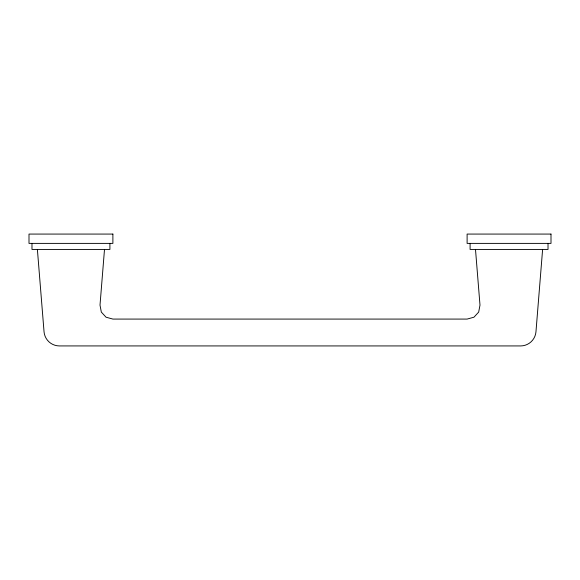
<?xml version="1.0" encoding="UTF-8"?>
<svg xmlns="http://www.w3.org/2000/svg" width="580" height="580" viewBox="0 0 580 580"><rect width="100%" height="100%" fill="white"/><g stroke="black" fill="none" stroke-linecap="round" stroke-linejoin="round"><path stroke-width="0.87" d="M104.501 249.429L100.006 305.102L101.326 312.091L106.046 317.209L112.904 319.08L467.096 319.08L473.954 317.209L478.674 312.091L479.993 305.102L475.498 249.429M542.612 249.429L535.949 331.949A15.443 15.414 0 0 1 520.789 345.934L59.211 345.926A15.443 15.414 0 0 1 44.058 331.949L37.388 249.429M548.02 243.39L548.02 249.429L470.09 249.429L470.09 243.39M109.91 243.39L109.91 249.429L31.98 249.429L31.98 243.39M112.89 234.073L29 234.073L29 243.39L112.89 243.39L112.89 234.073M551 234.073L467.11 234.073L467.11 243.39L551 243.39L551 234.073"/></g></svg>
